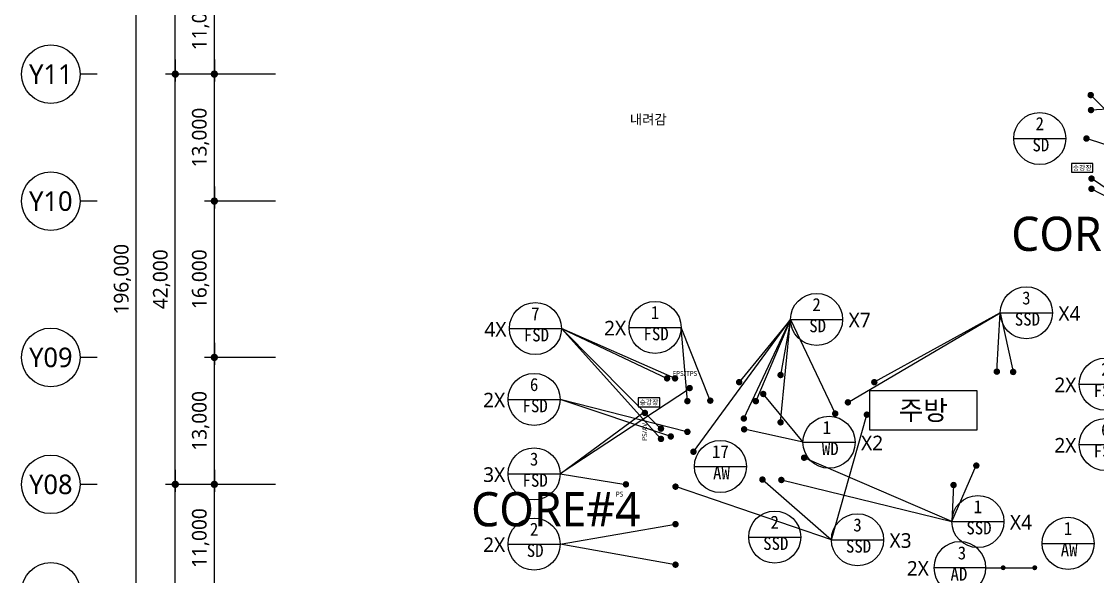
# Model space of a CAD drawing. Header units: millimetres. Extents: x 3479419 to 5579419, y 522746 to 3162891.
# Drawn here: x 4806612 to 4916822, y 2700961 to 2757772 of the extents above; entities that cross this region are included whole.
import ezdxf
from ezdxf.enums import TextEntityAlignment as Align

# ---------------------------------------------------------------- set-up
doc = ezdxf.new("R2010")
doc.units = ezdxf.units.MM
doc.layers.get('Defpoints').update_dxf_attribs({"color": 140})
for name, color, linetype, lineweight in [('A-AXIS-BUBL', 7, 'Continuous', 25), ('A-DIMS', 7, 'Continuous', 25), ('A-MKXX-SYMB', 7, 'Continuous', 25), ('A-XXXX-SYMB', 7, 'Continuous', 25), ('A-XXXX-TXT2', 3, 'Continuous', 25)]:
    doc.layers.add(name, color=color, linetype=linetype, lineweight=lineweight)
doc.layers.add('AA-SYMB', color=1, linetype='Continuous')
doc.styles.add('HY울릉도L', font='')
doc.styles.add('XR-평면도$0$맑은 고딕', font='malgun.ttf')
doc.styles.add('돋움', font='')
doc.styles.add('돋음', font='')
doc.styles.add('맑은 고딕', font='malgun.ttf')
doc.styles.add('맑은고딕', font='malgun.ttf')
doc.styles.get('HY울릉도L').set_extended_font_data('HYwulM')
doc.styles.get('돋움').set_extended_font_data('DotumChe')
doc.styles.get('돋음').set_extended_font_data('Dotum')
doc.dimstyles.new('CDIM', dxfattribs={"dimtxt": 3, "dimasz": 1.5, "dimexe": 2, "dimexo": 1, "dimgap": 1, "dimtad": 1, "dimdec": 0, "dimrnd": 0.5, "dimzin": 0, "dimdsep": 32, "dimlunit": 6, "dimtxsty": 'HY울릉도L', "dimblk1": '_CIDOT', "dimblk2": '_CIDOT', "dimsah": 1, "dimcen": 5.5, "dimclrd": 2, "dimclre": 2, "dimclrt": 7, "dimadec": 0, "dimazin": 0, "dimtfac": 1, "dimtdec": 0, "dimtix": 1, "dimtmove": 2, "dimatfit": 1, "dimldrblk": '_CIDOT', "dimfxl": 1, "dimtolj": 1, "dimtzin": 0, "dimlwd": -1, "dimarcsym": 0})

# ---------------------------------------------------------------- blocks, each defined once
blk = doc.blocks.new('글_승강장')
at = {"layer": 'A-XXXX-TXT2', "color": 0, "ltscale": 100}
blk.add_lwpolyline([(-1100, 450), (-1100, -450), (1100, -450), (1100, 450)], close=True, dxfattribs=at)
at = {"layer": 'A-XXXX-TXT2', "ltscale": 100, "style": 'XR-평면도$0$맑은 고딕'}
blk.add_text('승강장', height=500, dxfattribs=at).set_placement((0, 0), align=Align.MIDDLE_CENTER)
blk = doc.blocks.new('_CIDOT')
at = {"color": 0, "linetype": 'ByBlock'}
blk.add_line((2, 0), (-1, 0), dxfattribs=at)
at = {"color": 0, "linetype": 'ByBlock', "const_width": 0.5}
blk.add_lwpolyline([(-0.25, 0, 1), (0.25, 0, 1)], format="xyb", close=True, dxfattribs=at)
blk = doc.blocks.new('*D13')
at = {"layer": 'A-DIMS', "lineweight": -2, "transparency": 16777216}
for p, q in [((93193, 122121), (85943, 122121)), ((93193, 111121), (85943, 111121))]:
    blk.add_line(p, q, dxfattribs=at)
at = {"layer": 'A-DIMS', "transparency": 16777216}
blk.add_line((86943, 111871), (86943, 121371), dxfattribs=at)
at = {"layer": 'Defpoints', "color": 0, "transparency": 16777216}
for p in [(86943, 122121), (93693, 122121), (93693, 111121)]:
    blk.add_point(p, dxfattribs=at)
at = {"layer": 'A-DIMS', "transparency": 16777216, "xscale": 750, "yscale": 750, "zscale": 750}
for p, rotation in [((86943, 122121), 90), ((86943, 111121), 270)]:
    blk.add_blockref('_CIDOT', p, dxfattribs=dict(at, rotation=rotation))
at = {"layer": 'A-DIMS', "color": 3, "transparency": 16777216, "insert": (85538, 116621), "char_height": 1500, "attachment_point": 5, "rotation": 90, "style": '맑은고딕'}
blk.add_mtext('\\A1;11,000', dxfattribs=at)
blk = doc.blocks.new('*D14')
at = {"layer": 'A-DIMS', "lineweight": -2, "transparency": 16777216}
for p, q in [((93193, 135121), (85943, 135121)), ((93193, 122121), (85943, 122121))]:
    blk.add_line(p, q, dxfattribs=at)
at = {"layer": 'A-DIMS', "transparency": 16777216}
blk.add_line((86943, 122871), (86943, 134371), dxfattribs=at)
at = {"layer": 'Defpoints', "color": 0, "transparency": 16777216}
for p in [(86943, 135121), (93693, 135121), (93693, 122121)]:
    blk.add_point(p, dxfattribs=at)
at = {"layer": 'A-DIMS', "transparency": 16777216, "xscale": 750, "yscale": 750, "zscale": 750}
for p, rotation in [((86943, 135121), 90), ((86943, 122121), 270)]:
    blk.add_blockref('_CIDOT', p, dxfattribs=dict(at, rotation=rotation))
at = {"layer": 'A-DIMS', "color": 3, "transparency": 16777216, "insert": (85538, 128621), "char_height": 1500, "attachment_point": 5, "rotation": 90, "style": '맑은고딕'}
blk.add_mtext('\\A1;13,000', dxfattribs=at)
blk = doc.blocks.new('*D15')
at = {"layer": 'A-DIMS', "lineweight": -2, "transparency": 16777216}
for p, q in [((93193, 151121), (85943, 151121)), ((93193, 135121), (85943, 135121))]:
    blk.add_line(p, q, dxfattribs=at)
at = {"layer": 'A-DIMS', "transparency": 16777216}
blk.add_line((86943, 135871), (86943, 150371), dxfattribs=at)
at = {"layer": 'Defpoints', "color": 0, "transparency": 16777216}
for p in [(86943, 151121), (93693, 151121), (93693, 135121)]:
    blk.add_point(p, dxfattribs=at)
at = {"layer": 'A-DIMS', "transparency": 16777216, "xscale": 750, "yscale": 750, "zscale": 750}
for p, rotation in [((86943, 151121), 90), ((86943, 135121), 270)]:
    blk.add_blockref('_CIDOT', p, dxfattribs=dict(at, rotation=rotation))
at = {"layer": 'A-DIMS', "color": 3, "transparency": 16777216, "insert": (85538, 143121), "char_height": 1500, "attachment_point": 5, "rotation": 90, "style": '맑은고딕'}
blk.add_mtext('\\A1;16,000', dxfattribs=at)
blk = doc.blocks.new('*D16')
at = {"layer": 'A-DIMS', "lineweight": -2, "transparency": 16777216}
for p, q in [((93193, 164121), (85943, 164121)), ((93193, 151121), (85943, 151121))]:
    blk.add_line(p, q, dxfattribs=at)
at = {"layer": 'A-DIMS', "transparency": 16777216}
blk.add_line((86943, 151871), (86943, 163371), dxfattribs=at)
at = {"layer": 'Defpoints', "color": 0, "transparency": 16777216}
for p in [(86943, 164121), (93693, 164121), (93693, 151121)]:
    blk.add_point(p, dxfattribs=at)
at = {"layer": 'A-DIMS', "transparency": 16777216, "xscale": 750, "yscale": 750, "zscale": 750}
for p, rotation in [((86943, 164121), 90), ((86943, 151121), 270)]:
    blk.add_blockref('_CIDOT', p, dxfattribs=dict(at, rotation=rotation))
at = {"layer": 'A-DIMS', "color": 3, "transparency": 16777216, "insert": (85538, 157621), "char_height": 1500, "attachment_point": 5, "rotation": 90, "style": '맑은고딕'}
blk.add_mtext('\\A1;13,000', dxfattribs=at)
blk = doc.blocks.new('*D17')
at = {"layer": 'A-DIMS', "lineweight": -2, "transparency": 16777216}
for p, q in [((93193, 175121), (85943, 175121)), ((93193, 164121), (85943, 164121))]:
    blk.add_line(p, q, dxfattribs=at)
at = {"layer": 'A-DIMS', "transparency": 16777216}
blk.add_line((86943, 164871), (86943, 174371), dxfattribs=at)
at = {"layer": 'Defpoints', "color": 0, "transparency": 16777216}
for p in [(86943, 175121), (93693, 175121), (93693, 164121)]:
    blk.add_point(p, dxfattribs=at)
at = {"layer": 'A-DIMS', "transparency": 16777216, "xscale": 750, "yscale": 750, "zscale": 750}
for p, rotation in [((86943, 175121), 90), ((86943, 164121), 270)]:
    blk.add_blockref('_CIDOT', p, dxfattribs=dict(at, rotation=rotation))
at = {"layer": 'A-DIMS', "color": 3, "transparency": 16777216, "insert": (85538, 169621), "char_height": 1500, "attachment_point": 5, "rotation": 90, "style": '맑은고딕'}
blk.add_mtext('\\A1;11,000', dxfattribs=at)
blk = doc.blocks.new('*D24')
at = {"layer": 'A-DIMS', "lineweight": -2, "transparency": 16777216}
for p, q in [((93193, 122121), (81943, 122121)), ((93193, 45121), (81943, 45121))]:
    blk.add_line(p, q, dxfattribs=at)
at = {"layer": 'A-DIMS', "transparency": 16777216}
blk.add_line((82943, 45871), (82943, 121371), dxfattribs=at)
at = {"layer": 'Defpoints', "color": 0, "transparency": 16777216}
for p in [(82943, 122121), (93693, 122121), (93693, 45121)]:
    blk.add_point(p, dxfattribs=at)
at = {"layer": 'A-DIMS', "transparency": 16777216, "xscale": 750, "yscale": 750, "zscale": 750}
for p, rotation in [((82943, 122121), 90), ((82943, 45121), 270)]:
    blk.add_blockref('_CIDOT', p, dxfattribs=dict(at, rotation=rotation))
at = {"layer": 'A-DIMS', "color": 3, "transparency": 16777216, "insert": (81542, 83621), "char_height": 1500, "attachment_point": 5, "rotation": 90, "style": '맑은고딕'}
blk.add_mtext('\\A1;77,000', dxfattribs=at)
blk = doc.blocks.new('*D25')
at = {"layer": 'A-DIMS', "lineweight": -2, "transparency": 16777216}
for p, q in [((93193, 241121), (77943, 241121)), ((93193, 45121), (77943, 45121))]:
    blk.add_line(p, q, dxfattribs=at)
at = {"layer": 'A-DIMS', "transparency": 16777216}
blk.add_line((78943, 45871), (78943, 240371), dxfattribs=at)
at = {"layer": 'Defpoints', "color": 0, "transparency": 16777216}
for p in [(78943, 241121), (93693, 241121), (93693, 45121)]:
    blk.add_point(p, dxfattribs=at)
at = {"layer": 'A-DIMS', "transparency": 16777216, "xscale": 750, "yscale": 750, "zscale": 750}
for p, rotation in [((78943, 241121), 90), ((78943, 45121), 270)]:
    blk.add_blockref('_CIDOT', p, dxfattribs=dict(at, rotation=rotation))
at = {"layer": 'A-DIMS', "color": 3, "transparency": 16777216, "insert": (77538, 143121), "char_height": 1500, "attachment_point": 5, "rotation": 90, "style": '맑은고딕'}
blk.add_mtext('\\A1;196,000', dxfattribs=at)
blk = doc.blocks.new('*D27')
at = {"layer": 'A-DIMS', "lineweight": -2, "transparency": 16777216}
for p, q in [((93193, 164121), (81943, 164121)), ((93193, 122121), (81943, 122121))]:
    blk.add_line(p, q, dxfattribs=at)
at = {"layer": 'A-DIMS', "transparency": 16777216}
blk.add_line((82943, 122871), (82943, 163371), dxfattribs=at)
at = {"layer": 'Defpoints', "color": 0, "transparency": 16777216}
for p in [(82943, 164121), (93693, 164121), (93693, 122121)]:
    blk.add_point(p, dxfattribs=at)
at = {"layer": 'A-DIMS', "transparency": 16777216, "xscale": 750, "yscale": 750, "zscale": 750}
for p, rotation in [((82943, 164121), 90), ((82943, 122121), 270)]:
    blk.add_blockref('_CIDOT', p, dxfattribs=dict(at, rotation=rotation))
at = {"layer": 'A-DIMS', "color": 3, "transparency": 16777216, "insert": (81542, 143121), "char_height": 1500, "attachment_point": 5, "rotation": 90, "style": '맑은고딕'}
blk.add_mtext('\\A1;42,000', dxfattribs=at)
blk = doc.blocks.new('*D28')
at = {"layer": 'A-DIMS', "lineweight": -2, "transparency": 16777216}
for p, q in [((93193, 241121), (81943, 241121)), ((93193, 164121), (81943, 164121))]:
    blk.add_line(p, q, dxfattribs=at)
at = {"layer": 'A-DIMS', "transparency": 16777216}
blk.add_line((82943, 164871), (82943, 240371), dxfattribs=at)
at = {"layer": 'Defpoints', "color": 0, "transparency": 16777216}
for p in [(82943, 241121), (93693, 241121), (93693, 164121)]:
    blk.add_point(p, dxfattribs=at)
at = {"layer": 'A-DIMS', "transparency": 16777216, "xscale": 750, "yscale": 750, "zscale": 750}
for p, rotation in [((82943, 241121), 90), ((82943, 164121), 270)]:
    blk.add_blockref('_CIDOT', p, dxfattribs=dict(at, rotation=rotation))
at = {"layer": 'A-DIMS', "color": 3, "transparency": 16777216, "insert": (81542, 202621), "char_height": 1500, "attachment_point": 5, "rotation": 90, "style": '맑은고딕'}
blk.add_mtext('\\A1;77,000', dxfattribs=at)
blk = doc.blocks.new('WINSYMBOL-flat-1')
at = {"layer": 'AA-SYMB', "color": 3}
blk.add_line((-1440, 0), (1440, 0), dxfattribs=at)
blk.add_circle((0, 0), 1440, dxfattribs=at)
at = {"layer": 'AA-SYMB', "style": '돋음'}
blk.add_attdef('0', text='', height=720, dxfattribs=at).set_placement((0, 246), align=Align.CENTER)
at = {"layer": 'AA-SYMB', "style": '돋음', "width": 0.95}
blk.add_attdef('FSD', text='', height=720, dxfattribs=at).set_placement((59, -927), align=Align.CENTER)
blk = doc.blocks.new('A$C425F3A2A')
at = {"layer": 'Defpoints', "style": '맑은고딕'}
for s, p in [('CORE#3', (185932, 144972)), ('CORE#4', (130605, 116772))]:
    blk.add_text(s, height=3500, dxfattribs=at).set_placement(p, align=Align.BOTTOM_RIGHT)
blk = doc.blocks.new('fsd7_9F')
at = {"layer": 'A-MKXX-SYMB'}
h = blk.add_hatch(color=256, dxfattribs=at)
edge = h.paths.add_edge_path()
edge.add_arc((176793, 153421), 333, 0, 360)
h = blk.add_hatch(color=256, dxfattribs=at)
edge = h.paths.add_edge_path()
edge.add_arc((176793, 152371), 333, 0, 360)
h = blk.add_hatch(color=256, dxfattribs=at)
edge = h.paths.add_edge_path()
edge.add_arc((133318, 132971), 333, 0, 360)
h = blk.add_hatch(color=256, dxfattribs=at)
edge = h.paths.add_edge_path()
edge.add_arc((134133, 132971), 333, 0, 360)
h = blk.add_hatch(color=256, dxfattribs=at)
edge = h.paths.add_edge_path()
edge.add_arc((132693, 127821), 333, 0, 360)
h = blk.add_hatch(color=256, dxfattribs=at)
edge = h.paths.add_edge_path()
edge.add_arc((132693, 126771), 333, 0, 360)
at = {"layer": 'A-XXXX-SYMB'}
for points in [[(176793, 152371), (183477, 148909), (176793, 153421)], [(134133, 132971), (122493, 138070), (133318, 132971)], [(132693, 126771), (122493, 138070), (132693, 127821)]]:
    blk.add_lwpolyline(points, dxfattribs=at)
ref = blk.add_blockref('WINSYMBOL-flat-1', (119827, 138070), dxfattribs=dict(xscale=1.851851851790402, yscale=1.851851851790402, zscale=1.851851851790402))
ref.add_attrib('0', '7', dxfattribs={"layer": 'AA-SYMB', "color": 3, "height": 1333, "style": '돋움'}).set_placement((119827, 138525), align=Align.BOTTOM_CENTER)
ref.add_attrib('FSD', 'FSD', dxfattribs={"layer": 'AA-SYMB', "color": 3, "height": 1333.3, "style": '돋움'}).set_placement((119935, 136353), align=Align.BOTTOM_CENTER)
at = {"layer": 'A-XXXX-TXT2', "style": '맑은고딕'}
blk.add_text('4X', height=1500, dxfattribs=at).set_placement((115738, 137247), align=Align.CENTER)
blk = doc.blocks.new('DIM(210222)')
for p, q in [((74943, 164120.6), (73193, 164120.6)), ((74943, 151120.6), (73193, 151120.6)), ((74943, 135120.6), (73193, 135120.6)), ((74943, 122120.6), (73193, 122120.6))]:
    blk.add_line(p, q)
at = {"layer": 'A-AXIS-BUBL', "ltscale": 0.2}
for centre in [(70193, 164120.6), (70193, 151120.6), (70193, 135120.6), (70193, 122120.6), (70193, 111120.6)]:
    blk.add_circle(centre, 3000, dxfattribs=at)
at = {"layer": 'A-XXXX-TXT2', "ltscale": 0.2, "style": '맑은고딕'}
for s, p in [('Y11', (70193, 164120.6)), ('Y10', (70193, 151120.6)), ('Y09', (70193, 135120.6)), ('Y08', (70193, 122120.6))]:
    blk.add_text(s, height=2000, dxfattribs=at).set_placement(p, align=Align.MIDDLE)
at = {"layer": 'A-DIMS'}
for p1, p2, distance, picture, middle in [((93693, 45120.6), (93693, 241120.6), 14750, '*D25', (77538.1, 143120.6)), ((93693, 164120.6), (93693, 241120.6), 10750, '*D28', (81542.2, 202620.6)), ((93693, 164120.6), (93693, 175120.6), 6750, '*D17', (85538.1, 169620.6)), ((93693, 122120.6), (93693, 164120.6), 10750, '*D27', (81542.2, 143120.6)), ((93693, 151120.6), (93693, 164120.6), 6750, '*D16', (85538.1, 157620.6)), ((93693, 135120.6), (93693, 151120.6), 6750, '*D15', (85538.1, 143120.6)), ((93693, 122120.6), (93693, 135120.6), 6750, '*D14', (85538.1, 128620.6)), ((93693, 45120.6), (93693, 122120.6), 10750, '*D24', (81542.2, 83620.6)), ((93693, 111120.6), (93693, 122120.6), 6750, '*D13', (85538.1, 116620.6))]:
    dim = blk.add_aligned_dim(p1=p1, p2=p2, distance=distance, dimstyle='CDIM', override={"dimscale": 500, "dimtxsty": '맑은고딕', "dimclrd": 256, "dimclre": 256, "dimclrt": 3}, dxfattribs=at)
    dim.commit()
    dim.dimension.update_dxf_attribs({"geometry": picture, "text_midpoint": middle})

msp = doc.modelspace()

# ---------------------------------------------------------------- hatches: boundary and pattern name
at = {"layer": 'A-MKXX-SYMB'}
h = msp.add_hatch(color=256, dxfattribs=at)
edge = h.paths.add_edge_path()
edge.add_arc((4916129.3, 2750243.7), 333.3, 0, 360)
h = msp.add_hatch(color=256, dxfattribs=at)
edge = h.paths.add_edge_path()
edge.add_arc((4916159.3, 2748708.7), 333.3, 0, 360)
h = msp.add_hatch(color=256, dxfattribs=at)
edge = h.paths.add_edge_path()
edge.add_arc((4915694.3, 2745793.7), 333.3, 0, 360)
h = msp.add_hatch(color=256, dxfattribs=at)
edge = h.paths.add_edge_path()
edge.add_arc((4906513.5, 2721929.8), 333.3, 0, 360)
h = msp.add_hatch(color=256, dxfattribs=at)
edge = h.paths.add_edge_path()
edge.add_arc((4908184.6, 2721899), 333.3, 0, 360)
h = msp.add_hatch(color=256, dxfattribs=at)
edge = h.paths.add_edge_path()
edge.add_arc((4880122.8, 2720852.3), 333.3, 0, 360)
h = msp.add_hatch(color=256, dxfattribs=at)
edge = h.paths.add_edge_path()
edge.add_arc((4884362.9, 2721585.2), 333.3, 0, 360)
h = msp.add_hatch(color=256, dxfattribs=at)
edge = h.paths.add_edge_path()
edge.add_arc((4893963.3, 2720849.5), 333.3, 0, 360)
h = msp.add_hatch(color=256, dxfattribs=at)
edge = h.paths.add_edge_path()
edge.add_arc((4875047.1, 2720248.4), 333.3, 0, 360)
h = msp.add_hatch(color=256, dxfattribs=at)
edge = h.paths.add_edge_path()
edge.add_arc((4874816.1, 2718913.1), 333.3, 0, 360)
h = msp.add_hatch(color=256, dxfattribs=at)
edge = h.paths.add_edge_path()
edge.add_arc((4877163.5, 2718959.1), 333.3, 0, 360)
h = msp.add_hatch(color=256, dxfattribs=at)
edge = h.paths.add_edge_path()
edge.add_arc((4881825.8, 2718912.6), 333.3, 0, 360)
h = msp.add_hatch(color=256, dxfattribs=at)
edge = h.paths.add_edge_path()
edge.add_arc((4882590, 2719642), 333.3, 0, 360)
h = msp.add_hatch(color=256, dxfattribs=at)
edge = h.paths.add_edge_path()
edge.add_arc((4891260.1, 2718785.2), 333.3, 0, 360)
h = msp.add_hatch(color=256, dxfattribs=at)
edge = h.paths.add_edge_path()
edge.add_arc((4870461.8, 2717701.2), 333.3, 0, 360)
h = msp.add_hatch(color=256, dxfattribs=at)
edge = h.paths.add_edge_path()
edge.add_arc((4889960.1, 2717632.7), 333.3, 0, 360)
h = msp.add_hatch(color=256, dxfattribs=at)
edge = h.paths.add_edge_path()
edge.add_arc((4893201.8, 2717524.3), 333.3, 0, 360)
h = msp.add_hatch(color=256, dxfattribs=at)
edge = h.paths.add_edge_path()
edge.add_arc((4880594.3, 2717134), 333.3, 0, 360)
h = msp.add_hatch(color=256, dxfattribs=at)
edge = h.paths.add_edge_path()
edge.add_arc((4884362.9, 2716742.3), 333.3, 0, 360)
h = msp.add_hatch(color=256, dxfattribs=at)
edge = h.paths.add_edge_path()
edge.add_arc((4873114.6, 2715293.7), 333.3, 0, 360)
h = msp.add_hatch(color=256, dxfattribs=at)
edge = h.paths.add_edge_path()
edge.add_arc((4874816.4, 2715767), 333.3, 0, 360)
h = msp.add_hatch(color=256, dxfattribs=at)
edge = h.paths.add_edge_path()
edge.add_arc((4880628.1, 2716023.3), 333.3, 0, 360)
h = msp.add_hatch(color=256, dxfattribs=at)
edge = h.paths.add_edge_path()
edge.add_arc((4875435.8, 2713730.2), 333.3, 0, 360)
h = msp.add_hatch(color=256, dxfattribs=at)
edge = h.paths.add_edge_path()
edge.add_arc((4886771.8, 2713118.7), 333.3, 0, 360)
h = msp.add_hatch(color=256, dxfattribs=at)
edge = h.paths.add_edge_path()
edge.add_arc((4904411.8, 2712311.2), 333.3, 0, 360)
h = msp.add_hatch(color=256, dxfattribs=at)
edge = h.paths.add_edge_path()
edge.add_arc((4882503.5, 2710879.8), 333.3, 0, 360)
h = msp.add_hatch(color=256, dxfattribs=at)
edge = h.paths.add_edge_path()
edge.add_arc((4868521.8, 2710391.2), 333.3, 0, 360)
h = msp.add_hatch(color=256, dxfattribs=at)
edge = h.paths.add_edge_path()
edge.add_arc((4873600.8, 2710155.2), 333.3, 0, 360)
h = msp.add_hatch(color=256, dxfattribs=at)
edge = h.paths.add_edge_path()
edge.add_arc((4884441.8, 2710839.3), 333.3, 0, 360)
h = msp.add_hatch(color=256, dxfattribs=at)
edge = h.paths.add_edge_path()
edge.add_arc((4902081.8, 2710321.2), 333.3, 0, 360)
h = msp.add_hatch(color=256, dxfattribs=at)
edge = h.paths.add_edge_path()
edge.add_arc((4873600.8, 2706317.3), 333.3, 0, 360)
h = msp.add_hatch(color=256, dxfattribs=at)
edge = h.paths.add_edge_path()
edge.add_arc((4873600.8, 2702167.3), 333.3, 0, 360)

# ---------------------------------------------------------------- linework, layer by layer
at = {"const_width": 250}
for points in [[(4907161.8, 2701728.7, -1), (4907161.8, 2701978.7, -1)], [(4910397, 2701728.7, -1), (4910397, 2701978.7, -1)]]:
    msp.add_lwpolyline(points, format="xyb", close=True, dxfattribs=at)
at = {"layer": 'A-XXXX-SYMB'}
for p, q in [((4885383.2, 2727276), (4889960.1, 2717642.7)), ((4874816.1, 2718913.1), (4874171, 2726454.9)), ((4877163.5, 2718959.1), (4874171, 2726454.9)), ((4874772.4, 2715757.3), (4861783.1, 2719088.1)), ((4873114.6, 2715293.7), (4861783.1, 2719088.1)), ((4886673.9, 2714698.7), (4882590, 2719652)), ((4861783.1, 2711461.5), (4870344.9, 2717797)), ((4886673.9, 2714698.7), (4880628.1, 2716033.3)), ((4861783.1, 2711461.5), (4868521.8, 2710391.2)), ((4889574, 2704716.2), (4873600.8, 2710165.2)), ((4905396.7, 2701853.7), (4910397, 2701853.7))]:
    msp.add_line(p, q, dxfattribs=at)
for points in [[(4916129.3, 2750243.7), (4922911.8, 2743453.7), (4915694.3, 2745793.7)], [(4922911.8, 2749091), (4916159.3, 2748708.7)], [(4891260.1, 2718785.2), (4906869.8, 2727954.8), (4893963.3, 2720849.5)], [(4906513.5, 2721929.8), (4906869.8, 2727954.8), (4908184.6, 2721899)], [(4875435.8, 2713730.2), (4885383.2, 2727276), (4880122.8, 2720852.3)], [(4880594.3, 2717134), (4885383.2, 2727276), (4881825.8, 2718912.6)], [(4884362.9, 2716742.3), (4885383.2, 2727276), (4884362.9, 2721585.2)], [(4875017.8, 2720153.6), (4861783.1, 2711461.5)], [(4882503.5, 2710879.8), (4889574, 2704716.2), (4893201.8, 2717524.3)], [(4884441.8, 2710839.3), (4901907.8, 2706585.4), (4886771.8, 2713118.7)], [(4902081.8, 2710321.2), (4901907.8, 2706585.4), (4904411.8, 2712311.2)], [(4873600.8, 2702167.3), (4861783.1, 2704276.2), (4873600.8, 2706317.3)]]:
    msp.add_lwpolyline(points, dxfattribs=at)
at = {"layer": 'A-XXXX-TXT2', "color": 0}
msp.add_lwpolyline([(4893482.7, 2715969), (4904482.7, 2715969), (4904482.7, 2719969), (4893482.7, 2719969)], close=True, dxfattribs=at)

# ---------------------------------------------------------------- block references
for name, p in [('DIM(210222)', (4739418.8, 2588270.6)), ('fsd7_9F', (4739418.8, 2588270.6)), ('글_승강장', (4915261.8, 2742791.2)), ('글_승강장', (4870886.8, 2718791.2))]:
    msp.add_blockref(name, p)
ref = msp.add_blockref('WINSYMBOL-flat-1', (4910911.1, 2745794.3), dxfattribs=dict(xscale=1.851851851790402, yscale=1.851851851790402, zscale=1.851851851790402))
ref.add_attrib('0', '2', dxfattribs={"layer": 'AA-SYMB', "color": 3, "height": 1333.3, "style": '돋움'}).set_placement((4910911.1, 2746249.9), align=Align.BOTTOM_CENTER)
ref.add_attrib('FSD', 'SD', dxfattribs={"layer": 'AA-SYMB', "color": 3, "height": 1333.33, "style": '돋움'}).set_placement((4911019.6, 2744077.5), align=Align.BOTTOM_CENTER)
ref = msp.add_blockref('WINSYMBOL-flat-1', (4888049.9, 2727276), dxfattribs=dict(xscale=1.851851851790402, yscale=1.851851851790402, zscale=1.851851851790402))
ref.add_attrib('0', '2', dxfattribs={"layer": 'AA-SYMB', "color": 3, "height": 1333.3, "style": '돋움'}).set_placement((4888049.9, 2727731.7), align=Align.BOTTOM_CENTER)
ref.add_attrib('FSD', 'SD', dxfattribs={"layer": 'AA-SYMB', "color": 3, "height": 1333.33, "style": '돋움'}).set_placement((4888158.3, 2725559.3), align=Align.BOTTOM_CENTER)
ref = msp.add_blockref('WINSYMBOL-flat-1', (4909536.5, 2727954.8), dxfattribs=dict(xscale=1.851851851790402, yscale=1.851851851790402, zscale=1.851851851790402))
ref.add_attrib('0', '3', dxfattribs={"layer": 'AA-SYMB', "color": 3, "height": 1333.3, "style": '돋움'}).set_placement((4909536.5, 2728410.4), align=Align.BOTTOM_CENTER)
ref.add_attrib('FSD', 'SSD', dxfattribs={"layer": 'AA-SYMB', "color": 3, "height": 1333.33, "style": '돋움'}).set_placement((4909644.9, 2726238), align=Align.BOTTOM_CENTER)
ref = msp.add_blockref('WINSYMBOL-flat-1', (4871504.4, 2726454.9), dxfattribs=dict(xscale=1.851851851790402, yscale=1.851851851790402, zscale=1.851851851790402))
ref.add_attrib('0', '1', dxfattribs={"layer": 'AA-SYMB', "color": 3, "height": 1333.3, "style": '돋움'}).set_placement((4871504.4, 2726910.5), align=Align.BOTTOM_CENTER)
ref.add_attrib('FSD', 'FSD', dxfattribs={"layer": 'AA-SYMB', "color": 3, "height": 1333.33, "style": '돋움'}).set_placement((4871612.8, 2724738.1), align=Align.BOTTOM_CENTER)
ref = msp.add_blockref('WINSYMBOL-flat-1', (4917623.8, 2720648.5), dxfattribs=dict(xscale=1.851851851790402, yscale=1.851851851790402, zscale=1.851851851790402))
ref.add_attrib('0', '2', dxfattribs={"layer": 'AA-SYMB', "color": 3, "height": 1333.3, "style": '돋움'}).set_placement((4917623.8, 2721104.2), align=Align.BOTTOM_CENTER)
ref.add_attrib('FSD', 'FSD', dxfattribs={"layer": 'AA-SYMB', "color": 3, "height": 1333.33, "style": '돋움'}).set_placement((4917732.3, 2718931.8), align=Align.BOTTOM_CENTER)
ref = msp.add_blockref('WINSYMBOL-flat-1', (4859116.4, 2719088.1), dxfattribs=dict(xscale=1.851851851790402, yscale=1.851851851790402, zscale=1.851851851790402))
ref.add_attrib('0', '6', dxfattribs={"layer": 'AA-SYMB', "color": 3, "height": 1333.3, "style": '돋움'}).set_placement((4859116.4, 2719543.7), align=Align.BOTTOM_CENTER)
ref.add_attrib('FSD', 'FSD', dxfattribs={"layer": 'AA-SYMB', "color": 3, "height": 1333.33, "style": '돋움'}).set_placement((4859224.9, 2717371.3), align=Align.BOTTOM_CENTER)
ref = msp.add_blockref('WINSYMBOL-flat-1', (4889325.1, 2714699.2), dxfattribs=dict(xscale=1.851851851790402, yscale=1.851851851790402, zscale=1.851851851790402))
ref.add_attrib('0', '1', dxfattribs={"layer": 'AA-SYMB', "color": 3, "height": 1333.3, "style": '돋움'}).set_placement((4889099.7, 2715154.8), align=Align.BOTTOM_CENTER)
ref.add_attrib('FSD', 'WD', dxfattribs={"layer": 'AA-SYMB', "color": 3, "height": 1333.33, "style": '돋움'}).set_placement((4889449.6, 2712982.4), align=Align.BOTTOM_CENTER)
ref = msp.add_blockref('WINSYMBOL-flat-1', (4917623.8, 2714466.4), dxfattribs=dict(xscale=1.851851851790402, yscale=1.851851851790402, zscale=1.851851851790402))
ref.add_attrib('0', '6', dxfattribs={"layer": 'AA-SYMB', "color": 3, "height": 1333.3, "style": '돋움'}).set_placement((4917623.8, 2714922), align=Align.BOTTOM_CENTER)
ref.add_attrib('FSD', 'FSD', dxfattribs={"layer": 'AA-SYMB', "color": 3, "height": 1333.33, "style": '돋움'}).set_placement((4917732.3, 2712749.6), align=Align.BOTTOM_CENTER)
ref = msp.add_blockref('WINSYMBOL-flat-1', (4878198.8, 2712218), dxfattribs=dict(xscale=1.851851851790402, yscale=1.851851851790402, zscale=1.851851851790402))
ref.add_attrib('0', '17', dxfattribs={"layer": 'AA-SYMB', "color": 3, "height": 1333.33, "style": '돋움'}).set_placement((4878198.8, 2712673.6), align=Align.BOTTOM_CENTER)
ref.add_attrib('FSD', 'AW', dxfattribs={"layer": 'AA-SYMB', "color": 3, "height": 1333.33, "style": '돋움'}).set_placement((4878307.3, 2710501.2), align=Align.BOTTOM_CENTER)
ref = msp.add_blockref('WINSYMBOL-flat-1', (4859116.4, 2711461.5), dxfattribs=dict(xscale=1.851851851790402, yscale=1.851851851790402, zscale=1.851851851790402))
ref.add_attrib('0', '3', dxfattribs={"layer": 'AA-SYMB', "color": 3, "height": 1333.3, "style": '돋움'}).set_placement((4859116.4, 2711917.1), align=Align.BOTTOM_CENTER)
ref.add_attrib('FSD', 'FSD', dxfattribs={"layer": 'AA-SYMB', "color": 3, "height": 1333.33, "style": '돋움'}).set_placement((4859224.9, 2709744.7), align=Align.BOTTOM_CENTER)
ref = msp.add_blockref('WINSYMBOL-flat-1', (4904574.4, 2706585.4), dxfattribs=dict(xscale=1.851851851790402, yscale=1.851851851790402, zscale=1.851851851790402))
ref.add_attrib('0', '1', dxfattribs={"layer": 'AA-SYMB', "color": 3, "height": 1333.3, "style": '돋움'}).set_placement((4904574.4, 2707041), align=Align.BOTTOM_CENTER)
ref.add_attrib('FSD', 'SSD', dxfattribs={"layer": 'AA-SYMB', "color": 3, "height": 1333.33, "style": '돋움'}).set_placement((4904682.9, 2704868.6), align=Align.BOTTOM_CENTER)
ref = msp.add_blockref('WINSYMBOL-flat-1', (4859116.4, 2704276.2), dxfattribs=dict(xscale=1.851851851790402, yscale=1.851851851790402, zscale=1.851851851790402))
ref.add_attrib('0', '2', dxfattribs={"layer": 'AA-SYMB', "color": 3, "height": 1333.3, "style": '돋움'}).set_placement((4859116.4, 2704731.8), align=Align.BOTTOM_CENTER)
ref.add_attrib('FSD', 'SD', dxfattribs={"layer": 'AA-SYMB', "color": 3, "height": 1333.33, "style": '돋움'}).set_placement((4859224.9, 2702559.4), align=Align.BOTTOM_CENTER)
ref = msp.add_blockref('WINSYMBOL-flat-1', (4883762.8, 2704993.8), dxfattribs=dict(xscale=1.851851851790402, yscale=1.851851851790402, zscale=1.851851851790402))
ref.add_attrib('0', '2', dxfattribs={"layer": 'AA-SYMB', "color": 3, "height": 1333.3, "style": '돋움'}).set_placement((4883762.8, 2705449.4), align=Align.BOTTOM_CENTER)
ref.add_attrib('FSD', 'SSD', dxfattribs={"layer": 'AA-SYMB', "color": 3, "height": 1333.33, "style": '돋움'}).set_placement((4883871.2, 2703277), align=Align.BOTTOM_CENTER)
ref = msp.add_blockref('WINSYMBOL-flat-1', (4892240.7, 2704716.2), dxfattribs=dict(xscale=1.851851851790402, yscale=1.851851851790402, zscale=1.851851851790402))
ref.add_attrib('0', '3', dxfattribs={"layer": 'AA-SYMB', "color": 3, "height": 1333.3, "style": '돋움'}).set_placement((4892240.7, 2705171.8), align=Align.BOTTOM_CENTER)
ref.add_attrib('FSD', 'SSD', dxfattribs={"layer": 'AA-SYMB', "color": 3, "height": 1333.33, "style": '돋움'}).set_placement((4892349.1, 2702999.4), align=Align.BOTTOM_CENTER)
ref = msp.add_blockref('WINSYMBOL-flat-1', (4913811.8, 2704352.4), dxfattribs=dict(xscale=1.851851851790402, yscale=1.851851851790402, zscale=1.851851851790402))
ref.add_attrib('0', '1', dxfattribs={"layer": 'AA-SYMB', "color": 3, "height": 1333.3, "style": '돋움'}).set_placement((4913811.8, 2704808), align=Align.BOTTOM_CENTER)
ref.add_attrib('FSD', 'AW', dxfattribs={"layer": 'AA-SYMB', "color": 3, "height": 1333.33, "style": '돋움'}).set_placement((4913920.3, 2702635.6), align=Align.BOTTOM_CENTER)
ref = msp.add_blockref('WINSYMBOL-flat-1', (4902730.1, 2701853.7), dxfattribs=dict(xscale=-1.851851851790402, yscale=1.851851851790402, zscale=1.851851851790402))
ref.add_attrib('0', '3', dxfattribs={"layer": 'AA-SYMB', "color": 3, "height": 1333.3, "style": '돋움'}).set_placement((4902936, 2702309.3), align=Align.BOTTOM_CENTER)
ref.add_attrib('FSD', 'AD', dxfattribs={"layer": 'AA-SYMB', "color": 3, "height": 1333.33, "style": '돋움'}).set_placement((4902628.7, 2700136.9), align=Align.BOTTOM_CENTER)
at = {"layer": 'A-XXXX-SYMB'}
msp.add_blockref('A$C425F3A2A', (4739418.8, 2588270.6), dxfattribs=at)

# ---------------------------------------------------------------- texts
at = {"layer": 'A-XXXX-TXT2', "style": '맑은고딕'}
for s, height, p in [('내려감', 1000, (4870811.8, 2747745.6)), ('주방', 2000, (4898982.7, 2717969))]:
    msp.add_text(s, height=height, dxfattribs=at).set_placement(p, align=Align.MIDDLE_CENTER)
for s, p in [('X7', (4892461, 2726453.3)), ('X4', (4913947.7, 2727132)), ('2X', (4867415.8, 2725632.1)), ('2X', (4913535.3, 2719825.8)), ('2X', (4855027.9, 2718265.3)), ('X2', (4893736.3, 2713876.5)), ('2X', (4913535.3, 2713643.6)), ('3X', (4855027.9, 2710638.7)), ('X4', (4908985.6, 2705762.6)), ('2X', (4855027.9, 2703453.4)), ('X3', (4896651.8, 2703893.5)), ('2X', (4898423.9, 2701031))]:
    msp.add_text(s, height=1500, dxfattribs=at).set_placement(p, align=Align.CENTER)
at = {"layer": 'A-XXXX-TXT2', "ltscale": 100, "style": '맑은 고딕'}
for s, p in [('EPS/TPS', (4874561.8, 2721741.2)), ('PS', (4867871.8, 2709391.2))]:
    msp.add_text(s, height=500, dxfattribs=at).set_placement(p, align=Align.MIDDLE_CENTER)
msp.add_text('PS/AV', height=500, rotation=90, dxfattribs=at).set_placement((4870435.8, 2715766.2), align=Align.MIDDLE_CENTER)

doc.saveas('drawing.dxf')
